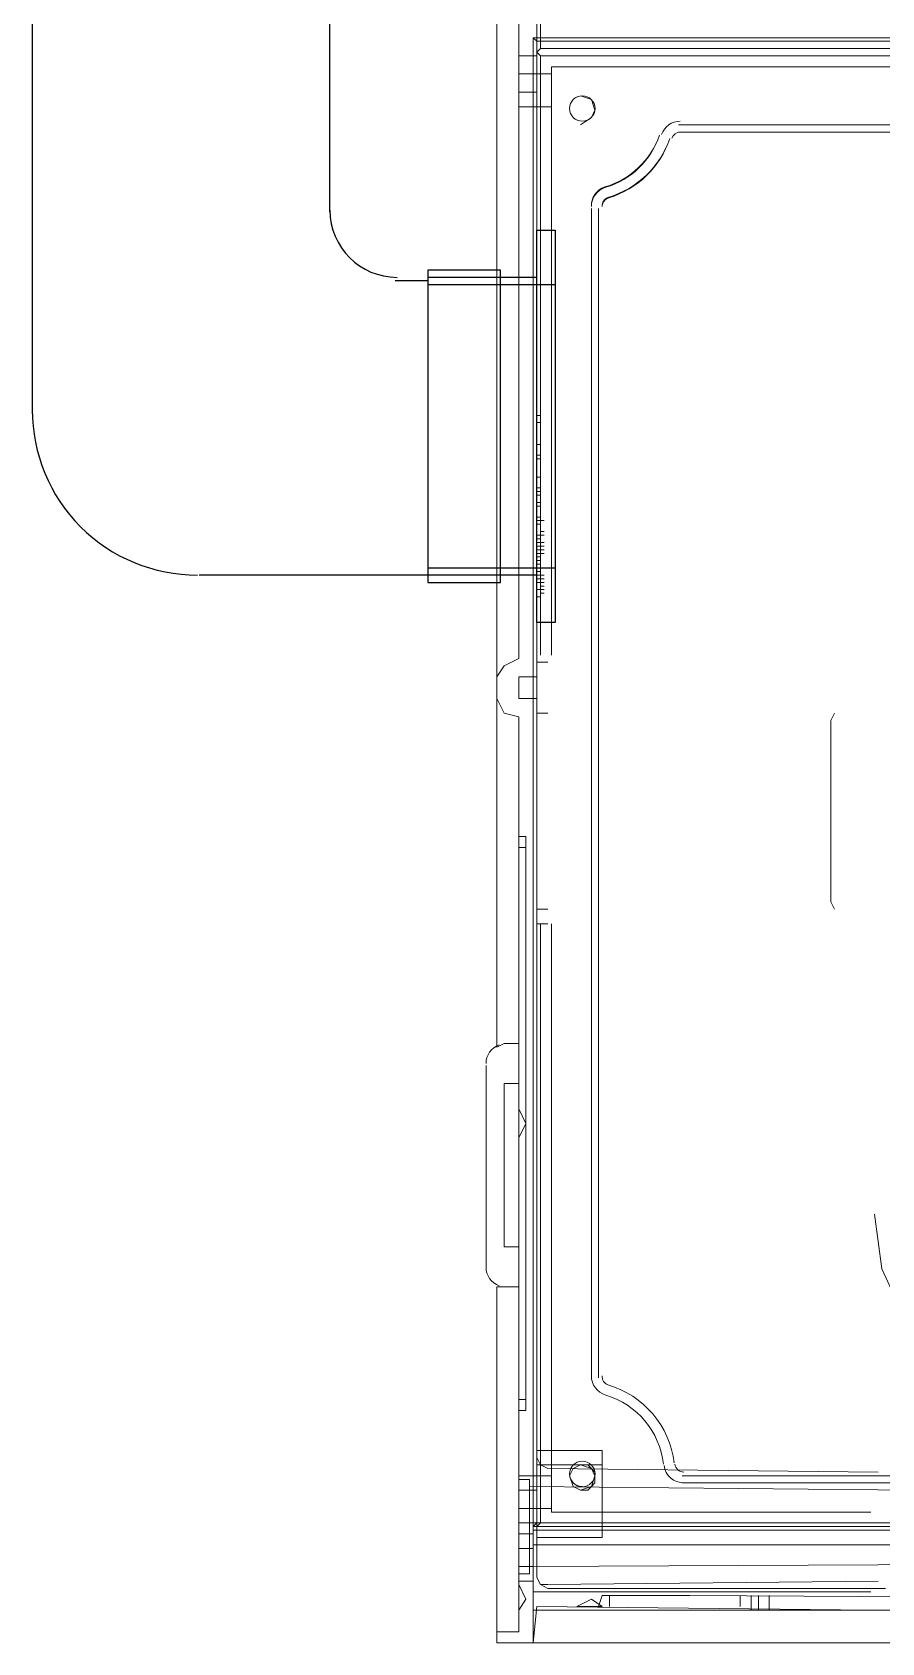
# Model space of a CAD drawing. Header units: millimetres. Extents: x -305 to 1353, y -289 to 1176.
# Drawn here: x -305.28 to -292.14, y 316.01 to 340.92 of the extents above; entities that cross this region are included whole.
import ezdxf

# ---------------------------------------------------------------- set-up
doc = ezdxf.new("R2010")
doc.units = ezdxf.units.MM
doc.header["$MEASUREMENT"] = 0
doc.layers.add('PDF_0', color=7, linetype='Continuous')

msp = doc.modelspace()

# ---------------------------------------------------------------- linework, layer by layer
at = {"layer": 'PDF_0', "lineweight": 25}
for points in [[(-305.279, 479.317), (-305.279, 335.049)], [(-300.674, 338.138), (-300.674, 390.589), (-300.674, 443.433), (-300.674, 479.429)], [(-299.158, 337.071), (-299.664, 337.071)], [(-297.473, 337.127), (-299.158, 337.127)], [(-299.158, 337.015), (-297.193, 337.015)], [(-297.473, 332.522), (-299.158, 332.522), (-302.696, 332.522)], [(-299.158, 332.635), (-297.193, 332.635)]]:
    msp.add_lwpolyline(points, dxfattribs=at)
at = {"layer": 'PDF_0', "lineweight": 18}
for points in [[(-298.091, 321.515), (-298.091, 316.068), (-298.091, 316.012), (-297.53, 316.012), (-297.53, 316.068), (-297.53, 317.528), (-282.929, 317.528), (-282.929, 316.068), (-282.929, 316.012), (-280.795, 316.012), (-280.795, 316.068), (-280.795, 368.8), (-280.795, 368.856), (-282.929, 368.856), (-282.929, 368.8), (-282.929, 367.283), (-297.53, 367.283), (-297.53, 368.744), (-297.53, 368.856), (-298.091, 368.856), (-298.091, 368.744), (-298.091, 363.296)], [(-298.091, 359.59), (-298.091, 325.222)], [(-297.53, 317.809), (-297.473, 317.865), (-297.473, 318.371), (-297.473, 317.865), (-297.473, 340.777), (-297.53, 340.833)], [(-297.473, 340.777), (-291.408, 340.777), (-291.408, 340.833)], [(-297.473, 339.991), (-297.473, 340.553), (-297.473, 339.991)], [(-298.26, 321.796), (-298.26, 324.941)], [(-282.985, 317.865), (-297.473, 317.865)], [(-297.53, 316.517), (-282.985, 316.517), (-282.929, 316.517)], [(-297.53, 316.012), (-282.929, 316.012)]]:
    msp.add_lwpolyline(points, dxfattribs=at)
at = {"layer": 'PDF_0', "lineweight": 0}
for points in [[(-297.417, 353.637), (-297.417, 344.484), (-297.473, 344.428), (-297.473, 340.609), (-297.417, 340.665)], [(-297.417, 344.371), (-297.417, 340.665), (-291.128, 340.665), (-291.128, 340.609), (-291.128, 340.553), (-282.985, 340.553), (-282.985, 340.609), (-282.985, 335.442), (-282.985, 340.553)], [(-297.473, 343.417), (-297.754, 343.417), (-297.754, 340.553), (-297.473, 340.553)], [(-297.473, 340.777), (-297.473, 331.174), (-297.305, 331.174)], [(-297.754, 340.553), (-297.754, 339.991)], [(-297.473, 340.609), (-297.473, 340.609)], [(-297.473, 334.881), (-297.473, 340.609), (-297.417, 340.553), (-297.417, 331.287)], [(-297.417, 340.553), (-291.802, 340.553)], [(-297.754, 340.272), (-297.249, 340.272), (-297.249, 339.766), (-297.754, 339.766)], [(-291.802, 340.384), (-297.249, 340.384), (-297.249, 331.287), (-297.249, 340.384), (-291.128, 340.384), (-291.128, 339.486), (-291.128, 339.373), (-291.184, 339.373), (-291.408, 339.373), (-291.184, 339.373), (-291.128, 339.373), (-291.128, 335.386)], [(-297.249, 340.384), (-297.249, 340.384)], [(-297.249, 339.766), (-297.249, 340.272)], [(-297.473, 339.991), (-297.754, 339.991), (-297.754, 331.231), (-297.979, 331.118), (-298.091, 330.95)], [(-296.8, 339.486), (-296.631, 339.598), (-296.575, 339.71), (-296.631, 339.879), (-296.8, 339.935)], [(-296.8, 339.935), (-296.8, 339.935)], [(-296.8, 339.486), (-296.8, 339.486)], [(-297.473, 334.993), (-297.417, 334.993), (-297.417, 334.712), (-297.417, 332.466), (-297.473, 332.466), (-297.417, 332.466), (-297.473, 332.466), (-297.417, 332.466), (-297.473, 332.466), (-297.417, 332.466), (-297.473, 332.466), (-297.473, 332.915), (-297.417, 332.915), (-297.473, 332.915), (-297.417, 332.915), (-297.473, 332.915), (-297.417, 332.915), (-297.473, 332.915), (-297.417, 332.915), (-297.417, 332.803)], [(-297.473, 334.544), (-297.417, 334.544)], [(-297.417, 334.038), (-297.473, 334.038)], [(-297.417, 333.87), (-297.473, 333.87)], [(-297.417, 333.645), (-297.473, 333.645)], [(-297.473, 333.421), (-297.417, 333.421), (-297.417, 333.365), (-297.361, 333.365), (-297.417, 333.365)], [(-297.473, 333.084), (-297.417, 333.084), (-297.473, 333.084), (-297.473, 333.14), (-297.473, 333.252)], [(-297.417, 333.421), (-297.417, 333.421)], [(-297.417, 333.365), (-297.417, 333.365)], [(-297.417, 333.365), (-297.417, 333.365)], [(-297.417, 333.365), (-297.417, 333.365)], [(-297.417, 333.308), (-297.417, 333.308)], [(-297.417, 333.308), (-297.417, 333.308)], [(-297.417, 333.308), (-297.417, 333.308)], [(-297.417, 333.252), (-297.417, 333.252)], [(-297.417, 333.252), (-297.417, 333.252)], [(-297.361, 333.14), (-297.417, 333.14), (-297.473, 333.14)], [(-297.417, 333.028), (-297.473, 333.028)], [(-297.417, 333.028), (-297.473, 333.028)], [(-297.417, 333.196), (-297.417, 333.196)], [(-297.417, 333.196), (-297.417, 333.196)], [(-297.417, 333.196), (-297.417, 333.196)], [(-297.417, 333.196), (-297.417, 333.196)], [(-297.417, 333.196), (-297.417, 333.196)], [(-297.417, 333.196), (-297.417, 333.196)], [(-297.417, 333.196), (-297.361, 333.196)], [(-297.417, 333.14), (-297.417, 333.14)], [(-297.417, 333.14), (-297.417, 333.14)], [(-297.417, 333.14), (-297.417, 333.14)], [(-297.417, 333.14), (-297.417, 333.14)], [(-297.417, 333.14), (-297.417, 333.14)], [(-297.417, 333.14), (-297.417, 333.14)], [(-297.417, 333.084), (-297.417, 333.084)], [(-297.417, 333.084), (-297.417, 333.084)], [(-297.417, 333.084), (-297.417, 333.084)], [(-297.417, 333.028), (-297.417, 333.028)], [(-297.417, 333.028), (-297.417, 333.028)], [(-297.417, 333.028), (-297.417, 332.971)], [(-297.417, 333.028), (-297.417, 333.028)], [(-297.417, 333.028), (-297.417, 333.028)], [(-297.417, 333.028), (-297.417, 333.028)], [(-297.417, 333.028), (-297.417, 333.028)], [(-297.361, 333.028), (-297.417, 333.028)], [(-297.361, 333.084), (-297.361, 333.084)], [(-297.417, 332.971), (-297.473, 332.971)], [(-297.417, 332.971), (-297.473, 332.971)], [(-297.473, 332.915), (-297.361, 332.915)], [(-297.417, 332.859), (-297.473, 332.859)], [(-297.473, 332.859), (-297.361, 332.859)], [(-297.473, 332.691), (-297.417, 332.691), (-297.417, 332.747), (-297.417, 332.803), (-297.473, 332.803)], [(-297.417, 332.747), (-297.473, 332.747)], [(-297.417, 332.971), (-297.417, 332.971)], [(-297.417, 332.971), (-297.417, 332.971)], [(-297.417, 332.971), (-297.417, 332.971)], [(-297.417, 332.971), (-297.417, 332.971)], [(-297.417, 332.971), (-297.361, 332.971)], [(-297.417, 332.971), (-297.361, 332.971)], [(-297.417, 332.915), (-297.417, 332.915)], [(-297.417, 332.915), (-297.417, 332.915)], [(-297.417, 332.859), (-297.417, 332.859)], [(-297.417, 332.859), (-297.417, 332.859)], [(-297.417, 332.859), (-297.417, 332.859)], [(-297.417, 332.859), (-297.417, 332.859)], [(-297.417, 332.803), (-297.417, 332.803)], [(-297.417, 332.803), (-297.417, 332.803)], [(-297.417, 332.803), (-297.417, 332.803)], [(-297.417, 332.747), (-297.417, 332.747)], [(-297.417, 332.747), (-297.417, 332.747)], [(-297.417, 332.747), (-297.417, 332.747)], [(-297.417, 332.691), (-297.417, 332.635), (-297.417, 332.578), (-297.473, 332.578), (-297.417, 332.578), (-297.417, 332.522), (-297.473, 332.522)], [(-297.417, 332.635), (-297.417, 332.635)], [(-297.417, 332.578), (-297.417, 332.578)], [(-297.417, 332.578), (-297.417, 332.578)], [(-297.417, 332.578), (-297.417, 332.578)], [(-297.417, 332.578), (-297.417, 332.578)], [(-297.417, 332.522), (-297.417, 332.522)], [(-297.417, 332.522), (-297.417, 332.522)], [(-297.417, 332.522), (-297.417, 332.522)], [(-297.417, 332.522), (-297.417, 332.522)], [(-297.417, 332.522), (-297.417, 332.522)], [(-297.361, 332.522), (-297.417, 332.522)], [(-297.417, 332.466), (-297.361, 332.466), (-297.417, 332.466), (-297.417, 332.185), (-297.473, 332.185), (-297.417, 332.185), (-297.417, 332.241), (-297.417, 332.298), (-297.417, 332.41), (-297.361, 332.41), (-297.417, 332.41), (-297.473, 332.41), (-297.417, 332.41), (-297.473, 332.41), (-297.417, 332.41), (-297.473, 332.41), (-297.417, 332.41)], [(-297.473, 332.298), (-297.417, 332.298), (-297.361, 332.298), (-297.417, 332.298)], [(-297.417, 332.466), (-297.417, 332.466)], [(-297.417, 332.466), (-297.417, 332.466)], [(-297.417, 332.466), (-297.417, 332.466)], [(-297.417, 332.466), (-297.417, 332.466)], [(-297.417, 332.466), (-297.417, 332.466)], [(-297.417, 332.466), (-297.417, 332.466)], [(-297.417, 332.466), (-297.417, 332.466)], [(-297.417, 332.466), (-297.417, 332.466)], [(-297.417, 332.466), (-297.417, 332.466)], [(-297.417, 332.41), (-297.417, 332.41)], [(-297.417, 332.41), (-297.417, 332.41)], [(-297.417, 332.41), (-297.417, 332.41)], [(-297.417, 332.41), (-297.417, 332.41)], [(-297.417, 332.41), (-297.417, 332.41)], [(-297.417, 332.41), (-297.417, 332.41)], [(-297.417, 332.41), (-297.417, 332.41)], [(-297.417, 332.41), (-297.417, 332.41)], [(-297.417, 332.354), (-297.417, 332.354)], [(-297.417, 332.354), (-297.417, 332.354)], [(-297.417, 332.354), (-297.417, 332.354)], [(-297.417, 332.354), (-297.417, 332.354)], [(-297.417, 332.354), (-297.417, 332.354)], [(-297.417, 332.354), (-297.417, 332.354)], [(-297.417, 332.354), (-297.417, 332.354)], [(-297.417, 332.354), (-297.417, 332.354)], [(-297.417, 332.354), (-297.417, 332.354)], [(-297.417, 332.354), (-297.417, 332.354)], [(-297.417, 332.354), (-297.417, 332.354)], [(-297.417, 332.354), (-297.361, 332.354)], [(-297.417, 332.298), (-297.417, 332.298)], [(-297.417, 332.298), (-297.417, 332.298)], [(-297.417, 332.298), (-297.417, 332.298)], [(-297.417, 332.298), (-297.417, 332.298)], [(-297.473, 332.241), (-297.473, 327.131), (-297.473, 327.356)], [(-297.417, 332.241), (-297.417, 332.241)], [(-297.417, 332.241), (-297.417, 332.241)], [(-297.417, 332.241), (-297.417, 332.241)], [(-297.417, 332.241), (-297.361, 332.241)], [(-297.417, 332.241), (-297.417, 332.241)], [(-297.417, 332.185), (-297.417, 332.185)], [(-297.473, 330.388), (-297.473, 330.613), (-297.754, 330.613), (-297.754, 330.95), (-297.473, 330.95), (-297.473, 331.174)], [(-298.091, 325.222), (-297.979, 325.278), (-297.754, 325.278), (-297.754, 330.332), (-297.979, 330.388), (-298.091, 330.613)], [(-297.305, 330.388), (-297.473, 330.388), (-297.473, 327.356), (-297.305, 327.356)], [(-292.869, 327.356), (-292.925, 327.468), (-292.925, 330.276), (-292.869, 330.388)], [(-297.754, 328.479), (-297.642, 328.479), (-297.642, 327.637), (-297.642, 320.505), (-297.642, 319.606), (-297.754, 319.606)], [(-297.642, 328.31), (-297.754, 328.31)], [(-297.305, 327.131), (-297.473, 327.131), (-297.473, 317.921), (-297.473, 317.023), (-297.417, 316.911), (-297.305, 316.854), (-292.082, 316.854)], [(-297.473, 317.809), (-297.417, 317.865), (-297.417, 327.131)], [(-297.754, 325.278), (-297.754, 324.66)], [(-288.151, 317.865), (-282.985, 317.865), (-282.985, 317.809), (-282.985, 324.379), (-282.985, 317.865), (-282.929, 317.809), (-282.985, 317.809), (-282.929, 317.809), (-282.929, 317.753), (-295.115, 317.753), (-297.53, 317.753), (-297.53, 317.528), (-292.307, 317.528)], [(-297.754, 324.267), (-297.754, 324.267)], [(-297.754, 323.818), (-297.754, 323.818)], [(-295.115, 317.753), (-297.53, 317.753), (-297.53, 317.809), (-297.473, 317.809), (-297.473, 322.975)], [(-297.754, 322.133), (-297.754, 321.515), (-297.754, 318.371), (-297.473, 318.371)], [(-298.091, 321.515), (-297.979, 321.515), (-297.754, 321.515)], [(-297.642, 319.775), (-297.754, 319.775)], [(-297.473, 318.988), (-296.463, 318.988), (-296.463, 317.641), (-297.473, 317.641)], [(-297.473, 318.876), (-297.417, 318.764), (-297.305, 318.708), (-292.195, 318.651)], [(-297.754, 318.595), (-297.249, 318.595), (-297.249, 318.09), (-297.754, 318.09)], [(-296.463, 318.764), (-297.473, 318.764)], [(-297.249, 318.09), (-297.249, 318.595)], [(-296.8, 318.371), (-296.687, 318.371), (-296.631, 318.427), (-296.575, 318.483), (-296.575, 318.595), (-296.575, 318.651), (-296.631, 318.708), (-296.687, 318.764), (-296.8, 318.764)], [(-296.8, 318.764), (-296.8, 318.764)], [(-296.8, 318.764), (-296.8, 318.764)], [(-297.754, 318.539), (-297.586, 318.539), (-297.586, 317.079), (-297.754, 317.079)], [(-297.754, 318.371), (-297.754, 317.865)], [(-297.586, 318.427), (-285.737, 318.314), (-285.737, 317.247), (-297.586, 317.191)], [(-296.8, 318.371), (-296.8, 318.371)], [(-296.8, 318.371), (-296.8, 318.371)], [(-296.463, 317.865), (-297.473, 317.865), (-297.754, 317.865), (-297.754, 317.472), (-297.53, 317.472)], [(-297.417, 317.865), (-292.307, 317.865)], [(-297.249, 318.034), (-297.249, 318.034)], [(-297.53, 317.697), (-297.754, 317.697)], [(-297.754, 317.472), (-297.754, 316.967)], [(-297.53, 317.528), (-297.53, 317.528)], [(-297.53, 317.191), (-297.754, 317.191)], [(-297.53, 316.967), (-297.754, 316.967), (-297.754, 316.18), (-298.091, 316.18)], [(-297.754, 316.911), (-297.754, 316.911)], [(-292.195, 316.967), (-297.305, 316.911), (-297.417, 316.911)], [(-297.53, 316.798), (-292.307, 316.798)], [(-297.53, 316.012), (-297.473, 316.574), (-292.307, 316.517)], [(-296.856, 316.574), (-296.856, 316.574)], [(-296.519, 316.574), (-296.463, 316.742), (-296.294, 316.742), (-295.396, 316.742), (-295.115, 316.742), (-285.4, 316.686), (-285.119, 316.686), (-284.164, 316.686), (-283.94, 316.686), (-283.94, 316.517)], [(-296.463, 316.574), (-296.463, 316.574)], [(-296.35, 316.742), (-296.35, 316.574)], [(-294.329, 316.742), (-294.329, 316.574)], [(-294.16, 316.742), (-294.16, 316.517)], [(-294.048, 316.742), (-294.048, 316.517)], [(-293.879, 316.742), (-293.879, 316.517)], [(-297.754, 316.517), (-297.754, 316.517)], [(-297.53, 316.517), (-292.419, 316.517)]]:
    msp.add_lwpolyline(points, dxfattribs=at)
at = {"layer": 'PDF_0', "lineweight": 18}
for points in [[(-297.53, 317.809), (-282.929, 317.809), (-282.929, 335.162), (-291.408, 335.162), (-291.408, 340.833), (-297.53, 340.833)], [(-291.408, 339.486), (-295.283, 339.486)], [(-291.408, 339.373), (-295.283, 339.373)], [(-296.631, 338.194), (-296.631, 320.111)], [(-296.519, 338.194), (-296.519, 320.111)], [(-297.979, 324.66), (-297.979, 322.133), (-297.754, 322.133), (-297.754, 324.66)], [(-295.227, 318.595), (-285.512, 318.595)], [(-295.227, 318.483), (-285.512, 318.483)]]:
    msp.add_lwpolyline(points, close=True, dxfattribs=at)
for points in [[(-296.771, 339.935, 0.414214), (-296.968, 339.738, 0.414214), (-296.771, 339.542)], [(-296.408, 338.519, 0.333969), (-296.631, 338.222, -0.333969), (-296.42, 338.525, 0.244036), (-295.577, 339.327, -0.244036), (-296.408, 338.519)], [(-296.374, 338.363, 0.244047), (-295.418, 339.272, -0.244047), (-296.361, 338.357, 0.334171), (-296.463, 338.222, -0.334171), (-296.374, 338.363)], [(-296.408, 319.843, -0.334037), (-296.631, 320.14, 0.334037), (-296.408, 319.843, -0.301361), (-295.517, 318.773, 0.301361), (-296.408, 319.843)], [(-296.374, 319.999, -0.301396), (-295.35, 318.793, 0.301396), (-296.374, 319.999, -0.334021), (-296.463, 320.14, 0.334021), (-296.374, 319.999)], [(-296.771, 318.82, 0.414214), (-296.968, 318.623, 0.414214), (-296.771, 318.427)]]:
    msp.add_lwpolyline(points, format="xyb", dxfattribs=at)
for points in [[(-295.255, 339.542, 0.32004), (-295.547, 339.334, -0.32004)], [(-295.255, 339.373, 0.319875), (-295.388, 339.279, -0.319875)], [(-295.506, 318.755, 0.379984), (-295.199, 318.483, -0.379984)], [(-295.338, 318.775, 0.379961), (-295.199, 318.651, -0.379961)]]:
    msp.add_lwpolyline(points, format="xyb", close=True, dxfattribs=at)
at = {"layer": 'PDF_0', "lineweight": 25}
for points in [[(-297.473, 337.857), (-297.193, 337.857), (-297.193, 331.792), (-297.473, 331.792)], [(-298.035, 337.239), (-299.158, 337.239), (-299.158, 332.41), (-298.035, 332.41)]]:
    msp.add_lwpolyline(points, close=True, dxfattribs=at)
at = {"layer": 'PDF_0', "lineweight": 0}
for points in [[(-297.473, 334.881), (-297.417, 334.881)], [(-297.417, 334.375), (-297.473, 334.375)], [(-297.473, 334.319), (-297.417, 334.319)], [(-297.473, 334.319), (-297.417, 334.319)], [(-297.473, 333.814), (-297.417, 333.814)], [(-297.473, 333.758), (-297.417, 333.758)], [(-297.417, 333.758), (-297.473, 333.758)], [(-297.473, 333.589), (-297.417, 333.589)], [(-297.417, 333.589), (-297.473, 333.589)], [(-297.473, 333.365), (-297.417, 333.365)], [(-297.417, 333.308), (-297.473, 333.308)], [(-297.473, 333.14), (-297.417, 333.14)], [(-297.473, 332.971), (-297.417, 332.971)], [(-297.473, 332.971), (-297.417, 332.971)], [(-297.473, 332.859), (-297.417, 332.859)], [(-297.473, 332.859), (-297.417, 332.859)], [(-297.473, 332.747), (-297.417, 332.747)], [(-297.473, 332.691), (-297.417, 332.691)], [(-297.473, 332.635), (-297.417, 332.635)], [(-297.473, 332.635), (-297.417, 332.635)], [(-297.473, 332.578), (-297.417, 332.578)], [(-297.417, 332.635), (-297.361, 332.635)], [(-297.361, 332.522), (-297.417, 332.522)], [(-297.361, 332.354), (-297.417, 332.354)], [(-292.307, 318.034), (-297.249, 318.034), (-297.249, 327.131), (-297.249, 318.034)], [(-297.754, 324.267), (-297.642, 324.042), (-297.754, 323.818)], [(-287.534, 319.887), (-288.264, 319.606), (-289.106, 319.494), (-289.892, 319.606), (-290.678, 319.887), (-291.296, 320.392), (-291.802, 321.066), (-292.139, 321.796), (-292.251, 322.639), (-292.139, 321.796), (-291.802, 321.066), (-291.296, 320.392), (-290.678, 319.887), (-289.892, 319.606), (-289.106, 319.494), (-288.264, 319.606)], [(-296.575, 318.595), (-296.631, 318.708), (-296.8, 318.764), (-296.912, 318.708), (-296.968, 318.595), (-296.912, 318.427), (-296.8, 318.371), (-296.631, 318.427)], [(-296.575, 318.595), (-296.631, 318.708), (-296.8, 318.764), (-296.912, 318.708), (-296.968, 318.595), (-296.912, 318.427), (-296.8, 318.371), (-296.631, 318.427)], [(-297.754, 316.911), (-297.642, 316.686), (-297.754, 316.517)], [(-296.856, 316.574), (-296.631, 316.686), (-296.463, 316.574)]]:
    msp.add_lwpolyline(points, close=True, dxfattribs=at)
at = {"layer": 'PDF_0', "lineweight": 18}
for centre in [(-296.771, 339.738), (-296.771, 318.623)]:
    msp.add_circle(centre, 0.197, dxfattribs=at)
at = {"layer": 'PDF_0', "lineweight": 25}
for centre, radius, start, end in [((-299.635, 338.166), 1.039, 180.0011, 269.9989), ((-302.724, 335.077), 2.555, 179.9999, 270.0001)]:
    msp.add_arc(centre, radius, start, end, dxfattribs=at)
at = {"layer": 'PDF_0', "lineweight": 18}
for centre, start, end in [((-297.951, 324.969), 109.8752, 179.9981), ((-297.951, 321.824), 179.9978, 250.1289)]:
    msp.add_arc(centre, 0.309, start, end, dxfattribs=at)

doc.saveas('drawing.dxf')
